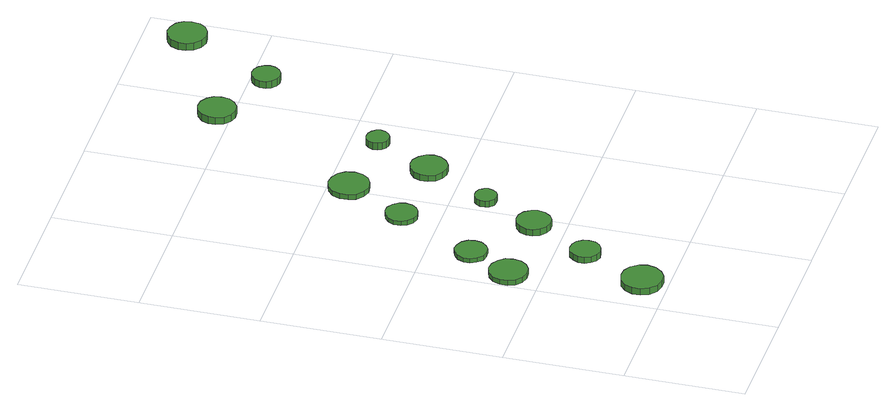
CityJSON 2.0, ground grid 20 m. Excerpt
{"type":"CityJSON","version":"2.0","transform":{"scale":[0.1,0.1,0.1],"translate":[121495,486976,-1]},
"CityObjects":{
"tree1":{"type":"SolitaryVegetationObject","attributes":{"function":"something"},"geometry":[{"type":"MultiSurface","lod":"1","boundaries":[[[0,1,2,3,4,5,6,7,8,9,10,11,12,13,14]],[[15,16,17,18,19,20,21,22,23,24,25,26,27,28,29]],[[0,29,28,1]],[[1,28,27,2]],[[2,27,26,3]],[[3,26,25,4]],[[4,25,24,5]],[[5,24,23,6]],[[6,23,22,7]],[[7,22,21,8]],[[8,21,20,9]],[[9,20,19,10]],[[10,19,18,11]],[[11,18,17,12]],[[12,17,16,13]],[[13,16,15,14]],[[14,15,29,0]]]}]},
"tree2":{"type":"SolitaryVegetationObject","attributes":{"function":"something"},"geometry":[{"type":"MultiSurface","lod":"1","boundaries":[[[30,31,32,33,34,35,36,37,38,39,40,41,42,43,44]],[[45,46,47,48,49,50,51,52,53,54,55,56,57,58,59]],[[30,59,58,31]],[[31,58,57,32]],[[32,57,56,33]],[[33,56,55,34]],[[34,55,54,35]],[[35,54,53,36]],[[36,53,52,37]],[[37,52,51,38]],[[38,51,50,39]],[[39,50,49,40]],[[40,49,48,41]],[[41,48,47,42]],[[42,47,46,43]],[[43,46,45,44]],[[44,45,59,30]]]}]},
"tree3":{"type":"SolitaryVegetationObject","attributes":{"function":"something"},"geometry":[{"type":"MultiSurface","lod":"1","boundaries":[[[60,61,62,63,64,65,66,67,68,69,70,71,72,73,74]],[[75,76,77,78,79,80,81,82,83,84,85,86,87,88,89]],[[60,89,88,61]],[[61,88,87,62]],[[62,87,86,63]],[[63,86,85,64]],[[64,85,84,65]],[[65,84,83,66]],[[66,83,82,67]],[[67,82,81,68]],[[68,81,80,69]],[[69,80,79,70]],[[70,79,78,71]],[[71,78,77,72]],[[72,77,76,73]],[[73,76,75,74]],[[74,75,89,60]]]}]},
"tree4":{"type":"SolitaryVegetationObject","attributes":{"function":"something"},"geometry":[{"type":"MultiSurface","lod":"1","boundaries":[[[90,91,92,93,94,95,96,97,98,99,100,101,102,103,104]],[[105,106,107,108,109,110,111,112,113,114,115,116,117,118,119]],[[90,119,118,91]],[[91,118,117,92]],[[92,117,116,93]],[[93,116,115,94]],[[94,115,114,95]],[[95,114,113,96]],[[96,113,112,97]],[[97,112,111,98]],[[98,111,110,99]],[[99,110,109,100]],[[100,109,108,101]],[[101,108,107,102]],[[102,107,106,103]],[[103,106,105,104]],[[104,105,119,90]]]}]},
"tree5":{"type":"SolitaryVegetationObject","attributes":{"function":"something"},"geometry":[{"type":"MultiSurface","lod":"1","boundaries":[[[120,121,122,123,124,125,126,127,128,129,130,131,132,133,134]],[[135,136,137,138,139,140,141,142,143,144,145,146,147,148,149]],[[120,149,148,121]],[[121,148,147,122]],[[122,147,146,123]],[[123,146,145,124]],[[124,145,144,125]],[[125,144,143,126]],[[126,143,142,127]],[[127,142,141,128]],[[128,141,140,129]],[[129,140,139,130]],[[130,139,138,131]],[[131,138,137,132]],[[132,137,136,133]],[[133,136,135,134]],[[134,135,149,120]]]}]},
"tree6":{"type":"SolitaryVegetationObject","attributes":{"function":"something"},"geometry":[{"type":"MultiSurface","lod":"1","boundaries":[[[150,151,152,153,154,155,156,157,158,159,160,161,162,163,164]],[[165,166,167,168,169,170,171,172,173,174,175,176,177,178,179]],[[150,179,178,151]],[[151,178,177,152]],[[152,177,176,153]],[[153,176,175,154]],[[154,175,174,155]],[[155,174,173,156]],[[156,173,172,157]],[[157,172,171,158]],[[158,171,170,159]],[[159,170,169,160]],[[160,169,168,161]],[[161,168,167,162]],[[162,167,166,163]],[[163,166,165,164]],[[164,165,179,150]]]}]},
"tree7":{"type":"SolitaryVegetationObject","attributes":{"function":"something"},"geometry":[{"type":"MultiSurface","lod":"1","boundaries":[[[180,181,182,183,184,185,186,187,188,189,190,191,192,193,194]],[[195,196,197,198,199,200,201,202,203,204,205,206,207,208,209]],[[180,209,208,181]],[[181,208,207,182]],[[182,207,206,183]],[[183,206,205,184]],[[184,205,204,185]],[[185,204,203,186]],[[186,203,202,187]],[[187,202,201,188]],[[188,201,200,189]],[[189,200,199,190]],[[190,199,198,191]],[[191,198,197,192]],[[192,197,196,193]],[[193,196,195,194]],[[194,195,209,180]]]}]},
"tree8":{"type":"SolitaryVegetationObject","attributes":{"function":"something"},"geometry":[{"type":"MultiSurface","lod":"1","boundaries":[[[210,211,212,213,214,215,216,217,218,219,220,221,222,223,224]],[[225,226,227,228,229,230,231,232,233,234,235,236,237,238,239]],[[210,239,238,211]],[[211,238,237,212]],[[212,237,236,213]],[[213,236,235,214]],[[214,235,234,215]],[[215,234,233,216]],[[216,233,232,217]],[[217,232,231,218]],[[218,231,230,219]],[[219,230,229,220]],[[220,229,228,221]],[[221,228,227,222]],[[222,227,226,223]],[[223,226,225,224]],[[224,225,239,210]]]}]},
"tree9":{"type":"SolitaryVegetationObject","attributes":{"function":"something"},"geometry":[{"type":"MultiSurface","lod":"1","boundaries":[[[240,241,242,243,244,245,246,247,248,249,250,251,252,253,254]],[[255,256,257,258,259,260,261,262,263,264,265,266,267,268,269]],[[240,269,268,241]],[[241,268,267,242]],[[242,267,266,243]],[[243,266,265,244]],[[244,265,264,245]],[[245,264,263,246]],[[246,263,262,247]],[[247,262,261,248]],[[248,261,260,249]],[[249,260,259,250]],[[250,259,258,251]],[[251,258,257,252]],[[252,257,256,253]],[[253,256,255,254]],[[254,255,269,240]]]}]},
"tree10":{"type":"SolitaryVegetationObject","attributes":{"function":"something"},"geometry":[{"type":"MultiSurface","lod":"1","boundaries":[[[270,271,272,273,274,275,276,277,278,279,280,281,282,283,284]],[[285,286,287,288,289,290,291,292,293,294,295,296,297,298,299]],[[270,299,298,271]],[[271,298,297,272]],[[272,297,296,273]],[[273,296,295,274]],[[274,295,294,275]],[[275,294,293,276]],[[276,293,292,277]],[[277,292,291,278]],[[278,291,290,279]],[[279,290,289,280]],[[280,289,288,281]],[[281,288,287,282]],[[282,287,286,283]],[[283,286,285,284]],[[284,285,299,270]]]}]},
"tree11":{"type":"SolitaryVegetationObject","attributes":{"function":"something"},"geometry":[{"type":"MultiSurface","lod":"1","boundaries":[[[300,301,302,303,304,305,306,307,308,309,310,311,312,313,314]],[[315,316,317,318,319,320,321,322,323,324,325,326,327,328,329]],[[300,329,328,301]],[[301,328,327,302]],[[302,327,326,303]],[[303,326,325,304]],[[304,325,324,305]],[[305,324,323,306]],[[306,323,322,307]],[[307,322,321,308]],[[308,321,320,309]],[[309,320,319,310]],[[310,319,318,311]],[[311,318,317,312]],[[312,317,316,313]],[[313,316,315,314]],[[314,315,329,300]]]}]},
"tree12":{"type":"SolitaryVegetationObject","attributes":{"function":"something"},"geometry":[{"type":"MultiSurface","lod":"1","boundaries":[[[330,331,332,333,334,335,336,337,338,339,340,341,342,343,344]],[[345,346,347,348,349,350,351,352,353,354,355,356,357,358,359]],[[330,359,358,331]],[[331,358,357,332]],[[332,357,356,333]],[[333,356,355,334]],[[334,355,354,335]],[[335,354,353,336]],[[336,353,352,337]],[[337,352,351,338]],[[338,351,350,339]],[[339,350,349,340]],[[340,349,348,341]],[[341,348,347,342]],[[342,347,346,343]],[[343,346,345,344]],[[344,345,359,330]]]}]},
"tree13":{"type":"SolitaryVegetationObject","attributes":{"function":"something"},"geometry":[{"type":"MultiSurface","lod":"1","boundaries":[[[360,361,362,363,364,365,366,367,368,369,370,371,372,373,374]],[[375,376,377,378,379,380,381,382,383,384,385,386,387,388,389]],[[360,389,388,361]],[[361,388,387,362]],[[362,387,386,363]],[[363,386,385,364]],[[364,385,384,365]],[[365,384,383,366]],[[366,383,382,367]],[[367,382,381,368]],[[368,381,380,369]],[[369,380,379,370]],[[370,379,378,371]],[[371,378,377,372]],[[372,377,376,373]],[[373,376,375,374]],[[374,375,389,360]]]}]}
},
"vertices":[
[102,44,18],[99,58,18],[90,70,18],[78,77,18],[64,78,18],[50,74,18],[39,64,18],[33,51,18],[33,37,18],[39,24,18],[50,14,18],[64,10,18],[78,11,18],[90,18,18],[99,30,18],[99,30,6],[90,18,6],[78,11,6],[64,10,6],[50,14,6],[39,24,6],[33,37,6],[33,51,6],[39,64,6],[50,74,6],[64,78,6],[78,77,6],[90,70,6],[99,58,6],[102,44,6],
[67,256,15],[65,269,15],[57,279,15],[45,286,15],[32,288,15],[19,283,15],[9,274,15],[4,262,15],[4,249,15],[9,237,15],[19,228,15],[32,224,15],[45,225,15],[57,232,15],[65,243,15],[65,243,6],[57,232,6],[45,225,6],[32,224,6],[19,228,6],[9,237,6],[4,249,6],[4,262,6],[9,274,6],[19,283,6],[32,288,6],[45,286,6],[57,279,6],[65,269,6],[67,256,6],
[148,153,17],[146,163,17],[140,172,17],[131,177,17],[120,178,17],[110,175,17],[103,168,17],[98,158,17],[98,147,17],[103,138,17],[110,131,17],[120,127,17],[131,129,17],[140,134,17],[146,142,17],[146,142,6],[140,134,6],[131,129,6],[120,127,6],[110,131,6],[103,138,6],[98,147,6],[98,158,6],[103,168,6],[110,175,6],[120,178,6],[131,177,6],[140,172,6],[146,163,6],[148,153,6],
[104,329,14],[102,340,14],[95,349,14],[86,354,14],[74,356,14],[64,352,14],[56,345,14],[51,334,14],[51,323,14],[56,313,14],[64,305,14],[74,302,14],[86,303,14],[95,309,14],[102,318,14],[102,318,6],[95,309,6],[86,303,6],[74,302,6],[64,305,6],[56,313,6],[51,323,6],[51,334,6],[56,345,6],[64,352,6],[74,356,6],[86,354,6],[95,349,6],[102,340,6],[104,329,6],
[209,254,18],[206,265,18],[199,275,18],[189,281,18],[177,282,18],[166,278,18],[157,270,18],[152,259,18],[152,248,18],[157,237,18],[166,229,18],[177,225,18],[189,226,18],[199,232,18],[206,242,18],[206,242,6],[199,232,6],[189,226,6],[177,225,6],[166,229,6],[157,237,6],[152,248,6],[152,259,6],[157,270,6],[166,278,6],[177,282,6],[189,281,6],[199,275,6],[206,265,6],[209,254,6],
[179,464,14],[177,475,14],[170,484,14],[161,490,14],[150,491,14],[139,487,14],[131,480,14],[126,470,14],[126,458,14],[131,448,14],[139,441,14],[150,437,14],[161,439,14],[170,444,14],[177,453,14],[177,453,6],[170,444,6],[161,439,6],[150,437,6],[139,441,6],[131,448,6],[126,458,6],[126,470,6],[131,480,6],[139,487,6],[150,491,6],[161,490,6],[170,484,6],[177,475,6],[179,464,6],
[250,347,17],[248,354,17],[244,361,17],[237,364,17],[229,365,17],[222,363,17],[216,358,17],[213,351,17],[213,343,17],[216,336,17],[222,330,17],[229,328,17],[237,329,17],[244,333,17],[248,339,17],[248,339,6],[244,333,6],[237,329,6],[229,328,6],[222,330,6],[216,336,6],[213,343,6],[213,351,6],[216,358,6],[222,363,6],[229,365,6],[237,364,6],[244,361,6],[248,354,6],[250,347,6],
[243,566,15],[240,580,15],[232,591,15],[219,598,15],[205,600,15],[192,595,15],[181,586,15],[176,573,15],[176,559,15],[181,546,15],[192,537,15],[205,532,15],[219,534,15],[232,541,15],[240,552,15],[240,552,6],[232,541,6],[219,534,6],[205,532,6],[192,537,6],[181,546,6],[176,559,6],[176,573,6],[181,586,6],[192,595,6],[205,600,6],[219,598,6],[232,591,6],[240,580,6],[243,566,6],
[321,456,17],[318,469,17],[310,479,17],[299,486,17],[287,487,17],[275,483,17],[265,474,17],[260,463,17],[260,450,17],[265,438,17],[275,430,17],[287,426,17],[299,427,17],[310,434,17],[318,444,17],[318,444,6],[310,434,6],[299,427,6],[287,426,6],[275,430,6],[265,438,6],[260,450,6],[260,463,6],[265,474,6],[275,483,6],[287,487,6],[299,486,6],[310,479,6],[318,469,6],[321,456,6],
[362,555,21],[360,563,21],[355,569,21],[348,573,21],[340,574,21],[333,572,21],[327,566,21],[324,559,21],[324,551,21],[327,544,21],[333,538,21],[340,536,21],[348,537,21],[355,541,21],[360,547,21],[360,547,8],[355,541,8],[348,537,8],[340,536,8],[333,538,8],[327,544,8],[324,551,8],[324,559,8],[327,566,8],[333,572,8],[340,574,8],[348,573,8],[355,569,8],[360,563,8],[362,555,8],
[379,822,27],[377,835,27],[369,845,27],[358,852,27],[345,853,27],[333,849,27],[323,840,27],[318,829,27],[318,816,27],[323,804,27],[333,795,27],[345,791,27],[358,792,27],[369,799,27],[377,809,27],[377,809,14],[369,799,14],[358,792,14],[345,791,14],[333,795,14],[323,804,14],[318,816,14],[318,829,14],[323,840,14],[333,849,14],[345,853,14],[358,852,14],[369,845,14],[377,835,14],[379,822,14],
[488,772,26],[486,782,26],[480,790,26],[472,795,26],[462,796,26],[453,793,26],[445,786,26],[441,777,26],[441,767,26],[445,759,26],[453,752,26],[462,749,26],[472,750,26],[480,755,26],[486,763,26],[486,763,13],[480,755,13],[472,750,13],[462,749,13],[453,752,13],[445,759,13],[441,767,13],[441,777,13],[445,786,13],[453,793,13],[462,796,13],[472,795,13],[480,790,13],[486,782,13],[488,772,13],
[586,928,20],[584,941,20],[576,952,20],[564,958,20],[551,960,20],[538,956,20],[528,947,20],[522,934,20],[522,921,20],[528,909,20],[538,900,20],[551,895,20],[564,897,20],[576,903,20],[584,914,20],[584,914,7],[576,903,7],[564,897,7],[551,895,7],[538,900,7],[528,909,7],[522,921,7],[522,934,7],[528,947,7],[538,956,7],[551,960,7],[564,958,7],[576,952,7],[584,941,7],[586,928,7]
]}
